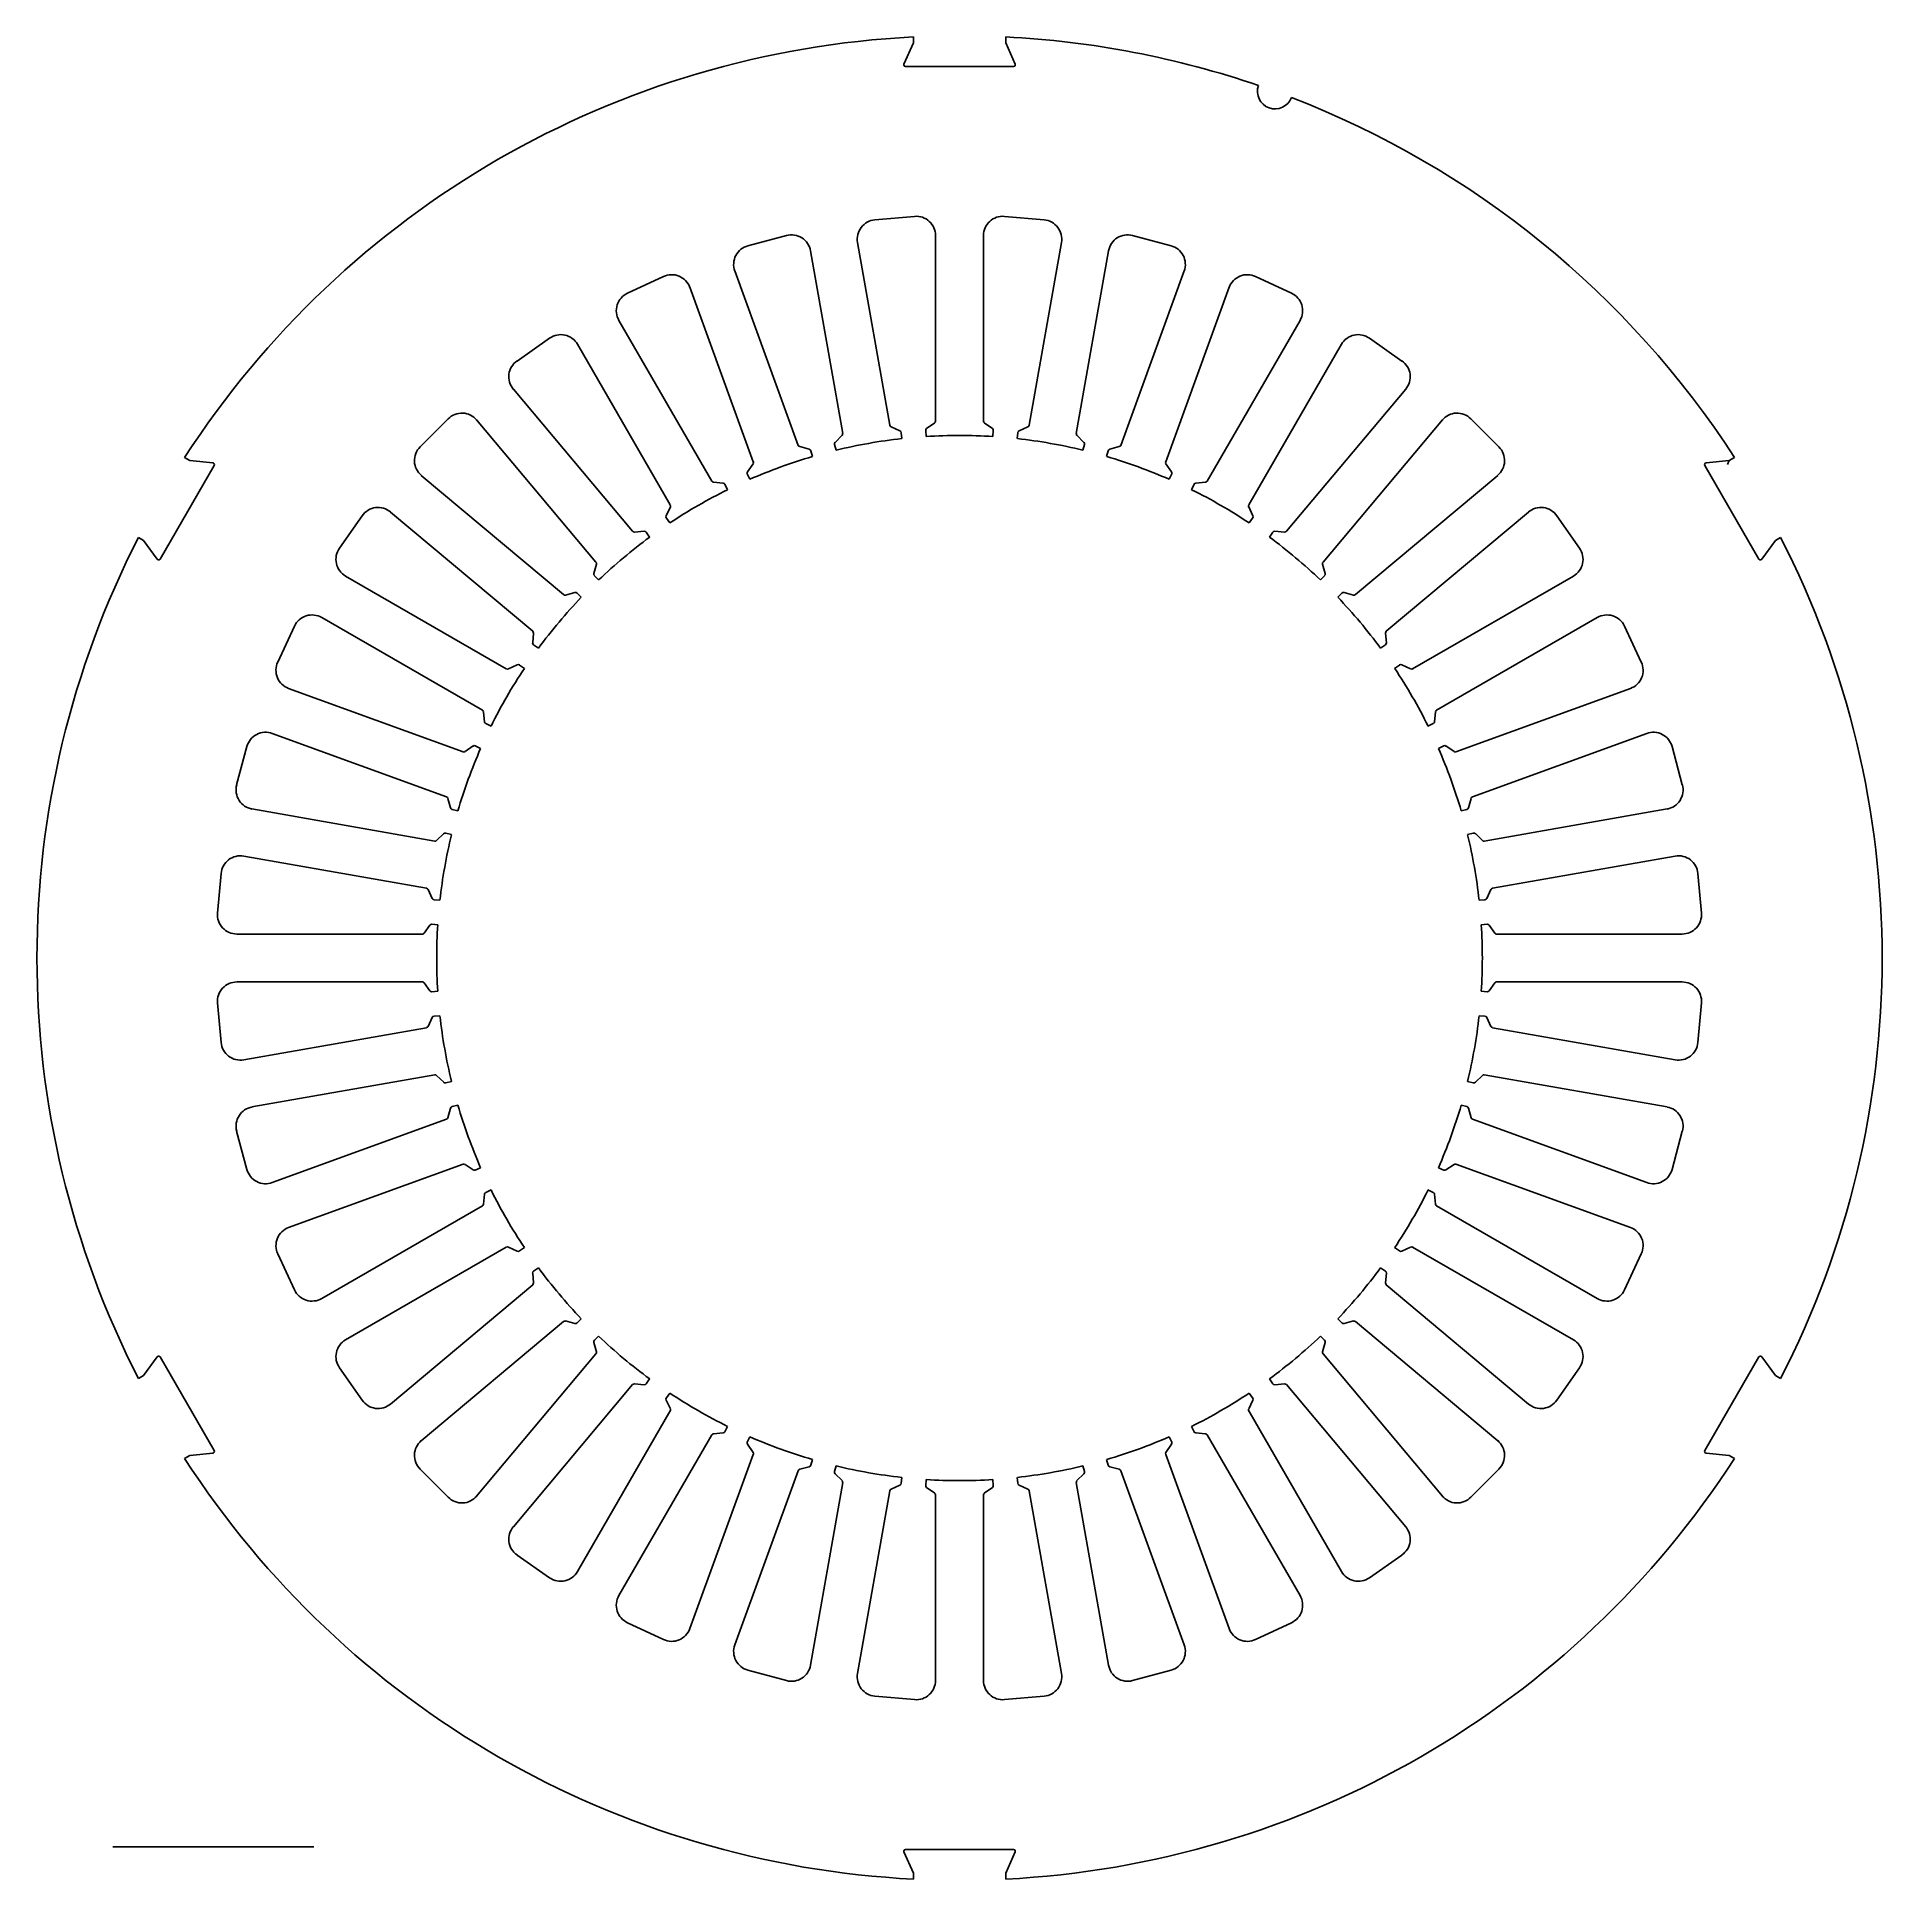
# Model space of a CAD drawing. Header units: millimetres. Extents: x 4138 to 4348, y -89 to 121.
import ezdxf

# ---------------------------------------------------------------- set-up
doc = ezdxf.new("R2010")
doc.units = ezdxf.units.MM

msp = doc.modelspace()

# ---------------------------------------------------------------- linework, layer by layer
at = {"color": 4, "linetype": 'ByBlock', "ltscale": 25}
for p, q in [((4236.79, 117.78), (4237.88, 120.19)), ((4237.88, 120.19), (4237.88, 120.87)), ((4248.38, 120.87), (4248.38, 120.19)), ((4248.38, 120.19), (4249.46, 117.78)), ((4249.28, 117.5), (4236.98, 117.5)), ((4158.3, 72.08), (4152.15, 61.42)), ((4154.93, 72.98), (4155.52, 72.64)), ((4155.52, 72.64), (4158.15, 72.38)), ((4334.1, 61.42), (4327.95, 72.08)), ((4328.1, 72.38), (4330.73, 72.64)), ((4330.73, 72.64), (4331.32, 72.98)), ((4150.27, 63.55), (4149.68, 63.89)), ((4151.82, 61.41), (4150.27, 63.55)), ((4335.98, 63.55), (4334.43, 61.41)), ((4336.57, 63.89), (4335.98, 63.55)), ((4150.27, -31.54), (4151.82, -29.4)), ((4152.15, -29.42), (4158.3, -40.07)), ((4327.95, -40.07), (4334.1, -29.42)), ((4334.43, -29.4), (4335.98, -31.54)), ((4149.68, -31.88), (4150.27, -31.54)), ((4335.98, -31.54), (4336.57, -31.88)), ((4155.52, -40.64), (4154.93, -40.98)), ((4158.15, -40.37), (4155.52, -40.64)), ((4330.73, -40.64), (4328.1, -40.37)), ((4331.32, -40.98), (4330.73, -40.64)), ((4237.88, -88.18), (4236.79, -85.77)), ((4236.98, -85.49), (4249.28, -85.49)), ((4249.46, -85.77), (4248.38, -88.18)), ((4237.88, -88.87), (4237.88, -88.18)), ((4248.38, -88.18), (4248.38, -88.87))]:
    msp.add_line(p, q, dxfattribs=at)
at = {"color": 52, "linetype": 'ByBlock', "ltscale": 25}
for p, q in [((4233.5, 100.04), (4238.01, 100.44)), ((4248.24, 100.44), (4252.75, 100.04)), ((4219.05, 97.1), (4223.43, 98.27)), ((4235.19, 76.67), (4231.53, 97.47)), ((4240.4, 98.25), (4240.4, 77.13)), ((4245.85, 77.13), (4245.85, 98.25)), ((4254.73, 97.47), (4251.06, 76.67)), ((4262.82, 98.27), (4267.2, 97.1)), ((4226.16, 96.52), (4229.83, 75.73)), ((4256.42, 75.73), (4260.09, 96.52)), ((4205.34, 91.68), (4209.44, 93.6)), ((4224.78, 74.37), (4217.56, 94.22)), ((4268.7, 94.22), (4261.47, 74.37)), ((4276.81, 93.6), (4280.91, 91.68)), ((4212.44, 92.36), (4219.66, 72.51)), ((4266.59, 72.51), (4273.81, 92.36)), ((4214.92, 70.3), (4204.36, 88.59)), ((4281.89, 88.59), (4271.33, 70.3)), ((4192.77, 83.97), (4196.48, 86.57)), ((4289.77, 86.57), (4293.48, 83.97)), ((4199.65, 85.87), (4210.2, 67.58)), ((4276.05, 67.58), (4286.61, 85.87)), ((4205.92, 64.58), (4192.35, 80.76)), ((4293.91, 80.76), (4280.33, 64.58)), ((4181.73, 74.19), (4184.93, 77.4)), ((4188.17, 77.26), (4201.75, 61.08)), ((4236.35, 76.01), (4235.33, 76.49)), ((4236.55, 75.14), (4236.49, 75.81)), ((4239.28, 76.05), (4239.34, 75.38)), ((4240.3, 76.92), (4239.38, 76.28)), ((4246.87, 76.28), (4245.95, 76.92)), ((4246.92, 75.38), (4246.97, 76.05)), ((4249.76, 75.81), (4249.7, 75.14)), ((4250.92, 76.49), (4249.91, 76.01)), ((4284.5, 61.08), (4298.08, 77.26)), ((4301.32, 77.4), (4304.52, 74.19)), ((4226.03, 73.92), (4224.95, 74.22)), ((4226.38, 73.1), (4226.2, 73.75)), ((4228.91, 74.47), (4229.08, 73.82)), ((4229.76, 75.51), (4228.97, 74.71)), ((4257.28, 74.71), (4256.49, 75.51)), ((4257.17, 73.82), (4257.34, 74.47)), ((4260.05, 73.75), (4259.87, 73.1)), ((4261.3, 74.22), (4260.22, 73.92)), ((4219.63, 72.28), (4218.99, 71.36)), ((4267.26, 71.36), (4266.62, 72.28)), ((4198.05, 57.38), (4181.87, 70.95)), ((4216.23, 70.07), (4215.11, 70.18)), ((4216.72, 69.32), (4216.43, 69.93)), ((4218.97, 71.11), (4219.26, 70.5)), ((4267, 70.5), (4267.28, 71.11)), ((4269.82, 69.93), (4269.53, 69.32)), ((4271.14, 70.18), (4270.02, 70.07)), ((4304.38, 70.95), (4288.2, 57.38)), ((4210.22, 67.35), (4209.75, 66.33)), ((4276.51, 66.33), (4276.04, 67.35)), ((4172.56, 62.65), (4175.16, 66.36)), ((4178.37, 66.78), (4194.55, 53.21)), ((4209.77, 66.08), (4210.15, 65.53)), ((4276.1, 65.53), (4276.48, 66.08)), ((4291.7, 53.21), (4307.88, 66.78)), ((4311.09, 66.36), (4313.69, 62.65)), ((4207.25, 64.58), (4206.13, 64.49)), ((4207.86, 63.93), (4207.47, 64.48)), ((4278.78, 64.48), (4278.39, 63.93)), ((4280.12, 64.49), (4279, 64.58)), ((4191.55, 48.92), (4173.26, 59.48)), ((4201.8, 60.85), (4201.51, 59.77)), ((4201.58, 59.53), (4202.05, 59.05)), ((4284.2, 59.05), (4284.67, 59.53)), ((4284.74, 59.77), (4284.45, 60.85)), ((4312.99, 59.48), (4294.7, 48.92)), ((4199.36, 57.61), (4198.28, 57.33)), ((4200.07, 57.07), (4199.6, 57.55)), ((4286.65, 57.55), (4286.18, 57.07)), ((4287.98, 57.33), (4286.89, 57.61)), ((4170.54, 54.77), (4188.83, 44.21)), ((4297.42, 44.21), (4315.71, 54.77)), ((4165.53, 49.69), (4167.45, 53.79)), ((4194.64, 53), (4194.55, 51.88)), ((4291.71, 51.88), (4291.61, 53)), ((4318.81, 53.79), (4320.72, 49.69)), ((4194.65, 51.65), (4195.2, 51.27)), ((4291.05, 51.27), (4291.6, 51.65)), ((4192.8, 49.38), (4191.78, 48.91)), ((4193.6, 48.97), (4193.05, 49.36)), ((4293.21, 49.36), (4292.65, 48.97)), ((4294.47, 48.91), (4293.45, 49.38)), ((4186.62, 39.47), (4166.77, 46.69)), ((4319.48, 46.69), (4299.63, 39.47)), ((4188.95, 44.01), (4189.05, 42.9)), ((4189.2, 42.69), (4189.81, 42.41)), ((4296.44, 42.41), (4297.05, 42.69)), ((4297.2, 42.9), (4297.3, 44.01)), ((4160.86, 35.7), (4162.03, 40.08)), ((4164.91, 41.57), (4184.75, 34.35)), ((4187.77, 40.14), (4186.85, 39.5)), ((4188.62, 39.87), (4188.01, 40.16)), ((4298.24, 40.16), (4297.63, 39.87)), ((4299.41, 39.5), (4298.49, 40.14)), ((4301.5, 34.35), (4321.34, 41.57)), ((4324.22, 40.08), (4325.39, 35.7)), ((4184.91, 34.18), (4185.2, 33.1)), ((4301.05, 33.1), (4301.34, 34.18)), ((4183.4, 29.3), (4162.6, 32.97)), ((4185.38, 32.92), (4186.03, 32.75)), ((4300.22, 32.75), (4300.87, 32.92)), ((4323.65, 32.97), (4302.85, 29.3)), ((4184.42, 30.16), (4183.62, 29.37)), ((4185.31, 30.05), (4184.66, 30.22)), ((4301.59, 30.22), (4300.94, 30.05)), ((4302.63, 29.37), (4301.84, 30.16)), ((4161.66, 27.6), (4182.46, 23.94)), ((4303.8, 23.94), (4324.59, 27.6)), ((4158.69, 21.12), (4159.08, 25.63)), ((4327.17, 25.63), (4327.56, 21.12)), ((4182.64, 23.8), (4183.12, 22.78)), ((4303.14, 22.78), (4303.61, 23.8)), ((4183.32, 22.64), (4183.99, 22.58)), ((4302.26, 22.58), (4302.93, 22.64)), ((4182.85, 19.75), (4182.2, 18.83)), ((4183.75, 19.79), (4183.08, 19.85)), ((4303.18, 19.85), (4302.5, 19.79)), ((4304.05, 18.83), (4303.4, 19.75)), ((4182, 18.73), (4160.88, 18.73)), ((4325.37, 18.73), (4304.25, 18.73)), ((4160.88, 13.28), (4182, 13.28)), ((4182.2, 13.17), (4182.85, 12.26)), ((4303.4, 12.26), (4304.05, 13.17)), ((4304.25, 13.28), (4325.37, 13.28)), ((4159.08, 6.38), (4158.69, 10.89)), ((4183.08, 12.15), (4183.75, 12.21)), ((4302.5, 12.21), (4303.18, 12.15)), ((4327.56, 10.89), (4327.17, 6.38)), ((4183.12, 9.22), (4182.64, 8.21)), ((4183.99, 9.42), (4183.32, 9.37)), ((4302.93, 9.37), (4302.26, 9.42)), ((4303.61, 8.21), (4303.14, 9.22)), ((4182.46, 8.07), (4161.66, 4.4)), ((4324.59, 4.4), (4303.8, 8.07)), ((4162.6, -0.96), (4183.4, 2.71)), ((4183.62, 2.64), (4184.42, 1.85)), ((4301.84, 1.85), (4302.63, 2.64)), ((4302.85, 2.71), (4323.65, -0.96)), ((4184.66, 1.79), (4185.31, 1.96)), ((4300.94, 1.96), (4301.59, 1.79)), ((4185.2, -1.09), (4184.91, -2.18)), ((4186.03, -0.74), (4185.38, -0.92)), ((4300.87, -0.92), (4300.22, -0.74)), ((4301.34, -2.18), (4301.05, -1.09)), ((4162.03, -8.07), (4160.86, -3.7)), ((4184.75, -2.35), (4164.91, -9.57)), ((4321.34, -9.57), (4301.5, -2.35)), ((4325.39, -3.7), (4324.22, -8.07)), ((4166.77, -14.68), (4186.62, -7.46)), ((4186.85, -7.49), (4187.77, -8.13)), ((4188.01, -8.15), (4188.62, -7.87)), ((4297.63, -7.87), (4298.24, -8.15)), ((4298.49, -8.13), (4299.41, -7.49)), ((4299.63, -7.46), (4319.48, -14.68)), ((4189.81, -10.4), (4189.2, -10.69)), ((4297.05, -10.69), (4296.44, -10.4)), ((4188.83, -12.2), (4170.54, -22.76)), ((4189.05, -10.89), (4188.95, -12.01)), ((4297.3, -12.01), (4297.2, -10.89)), ((4315.71, -22.76), (4297.42, -12.2)), ((4167.45, -21.79), (4165.53, -17.68)), ((4173.26, -27.48), (4191.55, -16.92)), ((4191.78, -16.91), (4192.8, -17.38)), ((4193.05, -17.35), (4193.6, -16.97)), ((4292.65, -16.97), (4293.21, -17.35)), ((4293.45, -17.38), (4294.47, -16.91)), ((4294.7, -16.92), (4312.99, -27.48)), ((4320.72, -17.68), (4318.81, -21.79)), ((4194.55, -19.87), (4194.64, -20.99)), ((4195.2, -19.26), (4194.65, -19.65)), ((4291.6, -19.65), (4291.05, -19.26)), ((4291.61, -20.99), (4291.71, -19.87)), ((4194.55, -21.2), (4178.37, -34.78)), ((4307.88, -34.78), (4291.7, -21.2)), ((4199.6, -25.54), (4200.07, -25.07)), ((4286.18, -25.07), (4286.65, -25.54)), ((4181.87, -38.95), (4198.05, -25.37)), ((4198.28, -25.32), (4199.36, -25.61)), ((4202.05, -27.05), (4201.58, -27.52)), ((4284.67, -27.52), (4284.2, -27.05)), ((4286.89, -25.61), (4287.98, -25.32)), ((4288.2, -25.37), (4304.38, -38.95)), ((4201.75, -29.07), (4188.17, -45.25)), ((4201.51, -27.76), (4201.8, -28.85)), ((4284.45, -28.85), (4284.74, -27.76)), ((4298.08, -45.25), (4284.5, -29.07)), ((4175.16, -34.35), (4172.56, -30.64)), ((4313.69, -30.64), (4311.09, -34.35)), ((4192.35, -48.75), (4205.92, -32.57)), ((4206.13, -32.48), (4207.25, -32.58)), ((4207.47, -32.47), (4207.86, -31.92)), ((4210.15, -33.53), (4209.77, -34.08)), ((4276.48, -34.08), (4276.1, -33.53)), ((4278.39, -31.92), (4278.78, -32.47)), ((4279, -32.58), (4280.12, -32.48)), ((4280.33, -32.57), (4293.91, -48.75)), ((4210.2, -35.57), (4199.65, -53.86)), ((4209.75, -34.33), (4210.22, -35.34)), ((4276.04, -35.34), (4276.51, -34.33)), ((4286.61, -53.86), (4276.05, -35.57)), ((4216.43, -37.93), (4216.72, -37.32)), ((4269.53, -37.32), (4269.82, -37.93)), ((4204.36, -56.58), (4214.92, -38.3)), ((4215.11, -38.17), (4216.23, -38.07)), ((4219.26, -38.5), (4218.97, -39.11)), ((4218.99, -39.36), (4219.63, -40.28)), ((4266.62, -40.28), (4267.26, -39.36)), ((4267.28, -39.11), (4267, -38.5)), ((4270.02, -38.07), (4271.14, -38.17)), ((4271.33, -38.3), (4281.89, -56.58)), ((4219.66, -40.51), (4212.44, -60.35)), ((4224.95, -42.21), (4226.03, -41.92)), ((4226.2, -41.74), (4226.38, -41.09)), ((4229.08, -41.82), (4228.91, -42.47)), ((4257.34, -42.47), (4257.17, -41.82)), ((4259.87, -41.09), (4260.05, -41.74)), ((4260.22, -41.92), (4261.3, -42.21)), ((4273.81, -60.35), (4266.59, -40.51)), ((4184.93, -45.39), (4181.73, -42.19)), ((4217.56, -62.21), (4224.78, -42.37)), ((4229.83, -43.72), (4226.16, -64.52)), ((4228.97, -42.71), (4229.76, -43.5)), ((4235.33, -44.48), (4236.35, -44.01)), ((4236.49, -43.8), (4236.55, -43.13)), ((4239.34, -43.38), (4239.28, -44.05)), ((4246.97, -44.05), (4246.92, -43.38)), ((4249.7, -43.13), (4249.76, -43.8)), ((4249.91, -44.01), (4250.92, -44.48)), ((4260.09, -64.52), (4256.42, -43.72)), ((4256.49, -43.5), (4257.28, -42.71)), ((4261.47, -42.37), (4268.7, -62.21)), ((4304.52, -42.19), (4301.32, -45.39)), ((4231.53, -65.46), (4235.19, -44.67)), ((4239.38, -44.27), (4240.3, -44.92)), ((4240.4, -45.12), (4240.4, -66.24)), ((4245.85, -66.24), (4245.85, -45.12)), ((4245.95, -44.92), (4246.87, -44.27)), ((4251.06, -44.67), (4254.73, -65.46)), ((4196.48, -54.56), (4192.77, -51.97)), ((4293.48, -51.97), (4289.77, -54.56)), ((4209.44, -61.59), (4205.34, -59.68)), ((4280.91, -59.68), (4276.81, -61.59)), ((4223.43, -66.26), (4219.05, -65.09)), ((4267.2, -65.09), (4262.82, -66.26)), ((4238.01, -68.43), (4233.5, -68.04)), ((4252.75, -68.04), (4248.24, -68.43))]:
    msp.add_line(p, q, dxfattribs=at)
at = {"color": 0, "linetype": 'ByBlock', "ltscale": 25}
for p, q in [((4330.73, 72.64), (4330.52, 72.17)), ((4331.32, 72.98), (4330.73, 72.64))]:
    msp.add_line(p, q, dxfattribs=at)
at = {"color": 252, "linetype": 'ByBlock', "ltscale": 25}
msp.add_line((4169.63, -85.19), (4146.75, -85.19), dxfattribs=at)
at = {"color": 4, "linetype": 'ByBlock', "ltscale": 25}
for centre, radius, start, end in [((4243.13, 16), 105, 92.866, 147.134), ((4243.13, 16), 105, 71.0914, 87.134), ((4236.98, 117.7), 0.2, 155.7957, 270), ((4249.28, 117.7), 0.2, 270, 24.2043), ((4279.04, 114.67), 2, 160.5457, 339.4543), ((4243.13, 16), 105, 32.866, 68.9086), ((4158.13, 72.18), 0.2, 330, 84.2043), ((4328.12, 72.18), 0.2, 95.7957, 210), ((4243.13, 16), 105, 152.866, 207.134), ((4243.13, 16), 105, 332.866, 27.134), ((4151.98, 61.52), 0.2, 215.7957, 330), ((4334.27, 61.52), 0.2, 210, 324.2043), ((4151.98, -29.52), 0.2, 30, 144.2043), ((4334.27, -29.52), 0.2, 35.7957, 150), ((4243.13, 16), 105, 212.866, 267.134), ((4158.13, -40.17), 0.2, 275.7957, 30), ((4243.13, 16), 105, 272.866, 327.134), ((4328.12, -40.17), 0.2, 150, 264.2043), ((4236.98, -85.69), 0.2, 90, 204.2043), ((4249.28, -85.69), 0.2, 335.7957, 90)]:
    msp.add_arc(centre, radius, start, end, dxfattribs=at)
at = {"color": 52, "linetype": 'ByBlock', "ltscale": 25}
for centre, radius, start, end in [((4233.69, 97.85), 2.2, 95, 190), ((4238.2, 98.25), 2.2, 360, 95), ((4248.05, 98.25), 2.2, 85, 180), ((4252.56, 97.85), 2.2, 350, 85), ((4219.62, 94.97), 2.2, 105, 200), ((4224, 96.14), 2.2, 10, 105), ((4262.26, 96.14), 2.2, 75, 170), ((4266.63, 94.97), 2.2, 340, 75), ((4210.37, 91.6), 2.2, 20, 115), ((4275.88, 91.6), 2.2, 65, 160), ((4206.27, 89.69), 2.2, 115, 210), ((4279.98, 89.69), 2.2, 330, 65), ((4197.74, 84.77), 2.2, 30, 125), ((4288.51, 84.77), 2.2, 55, 150), ((4194.03, 82.17), 2.2, 125, 220), ((4292.22, 82.17), 2.2, 320, 55), ((4186.49, 75.84), 2.2, 40, 135), ((4299.76, 75.84), 2.2, 45, 140), ((4229.58, 75.68), 0.25, 315.23, 10), ((4235.44, 76.72), 0.25, 190, 244.77), ((4236.24, 75.79), 0.25, 5, 64.77), ((4239.53, 76.07), 0.25, 125.23, 185), ((4240.15, 77.13), 0.25, 305.23, 360), ((4246.1, 77.13), 0.25, 180, 234.77), ((4246.72, 76.07), 0.25, 355, 54.77), ((4250.01, 75.79), 0.25, 115.23, 175), ((4250.81, 76.72), 0.25, 295.23, 350), ((4256.67, 75.68), 0.25, 170, 224.77), ((4183.29, 72.64), 2.2, 135, 230), ((4225.01, 74.46), 0.25, 200, 254.77), ((4225.96, 73.68), 0.25, 15, 74.77), ((4229.15, 74.54), 0.25, 135.23, 195), ((4243.13, 16), 59.5, 96.3483, 103.6517), ((4243.13, 16), 59.5, 86.3483, 93.6517), ((4243.13, 16), 59.5, 76.3483, 83.6517), ((4257.1, 74.54), 0.25, 345, 44.77), ((4260.29, 73.68), 0.25, 105.23, 165), ((4261.24, 74.46), 0.25, 285.23, 340), ((4302.96, 72.64), 2.2, 310, 45), ((4243.13, 16), 59.5, 106.3483, 113.6517), ((4219.43, 72.43), 0.25, 325.23, 20), ((4243.13, 16), 59.5, 66.3483, 73.6517), ((4266.83, 72.43), 0.25, 160, 214.77), ((4243.13, 16), 59.5, 116.3483, 123.6517), ((4215.14, 70.43), 0.25, 210, 264.77), ((4216.21, 69.83), 0.25, 25, 84.77), ((4219.2, 71.22), 0.25, 145.23, 205), ((4267.05, 71.22), 0.25, 335, 34.77), ((4243.13, 16), 59.5, 56.3483, 63.6517), ((4270.04, 69.83), 0.25, 95.23, 155), ((4271.11, 70.43), 0.25, 275.23, 330), ((4176.96, 65.1), 2.2, 50, 145), ((4209.99, 67.45), 0.25, 335.23, 30), ((4276.26, 67.45), 0.25, 150, 204.77), ((4309.29, 65.1), 2.2, 35, 130), ((4209.97, 66.23), 0.25, 155.23, 215), ((4276.28, 66.23), 0.25, 325, 24.77), ((4243.13, 16), 59.5, 126.3483, 133.6517), ((4206.11, 64.74), 0.25, 220, 274.77), ((4207.27, 64.33), 0.25, 35, 94.77), ((4243.13, 16), 59.5, 46.3483, 53.6517), ((4278.98, 64.33), 0.25, 85.23, 145), ((4280.14, 64.74), 0.25, 265.23, 320), ((4174.36, 61.39), 2.2, 145, 240), ((4201.56, 60.92), 0.25, 345.23, 40), ((4284.69, 60.92), 0.25, 140, 194.77), ((4311.89, 61.39), 2.2, 300, 35), ((4201.76, 59.71), 0.25, 165.23, 225), ((4284.5, 59.71), 0.25, 315, 14.77), ((4243.13, 16), 59.5, 136.3483, 143.6517), ((4198.21, 57.57), 0.25, 230, 284.77), ((4199.42, 57.37), 0.25, 45, 104.77), ((4243.13, 16), 59.5, 36.3483, 43.6517), ((4286.83, 57.37), 0.25, 75.23, 135), ((4288.04, 57.57), 0.25, 255.23, 310), ((4169.44, 52.86), 2.2, 60, 155), ((4316.81, 52.86), 2.2, 25, 120), ((4194.39, 53.02), 0.25, 355.23, 50), ((4291.86, 53.02), 0.25, 130, 184.77), ((4194.79, 51.86), 0.25, 175.23, 235), ((4291.46, 51.86), 0.25, 305, 4.77), ((4167.53, 48.76), 2.2, 155, 250), ((4243.13, 16), 59.5, 146.3483, 153.6517), ((4191.68, 49.14), 0.25, 240, 294.77), ((4192.9, 49.16), 0.25, 55, 114.77), ((4243.13, 16), 59.5, 26.3483, 33.6517), ((4293.35, 49.16), 0.25, 65.23, 125), ((4294.58, 49.14), 0.25, 245.23, 300), ((4318.73, 48.76), 2.2, 290, 25), ((4188.7, 43.99), 0.25, 5.23, 60), ((4297.55, 43.99), 0.25, 120, 174.77), ((4189.3, 42.92), 0.25, 185.23, 245), ((4296.95, 42.92), 0.25, 295, 354.77), ((4164.16, 39.51), 2.2, 70, 165), ((4187.91, 39.93), 0.25, 65, 124.77), ((4298.34, 39.93), 0.25, 55.23, 115), ((4322.09, 39.51), 2.2, 15, 110), ((4243.13, 16), 59.5, 156.3483, 163.6517), ((4186.7, 39.7), 0.25, 250, 304.77), ((4243.13, 16), 59.5, 16.3483, 23.6517), ((4299.55, 39.7), 0.25, 235.23, 290), ((4162.99, 35.13), 2.2, 165, 260), ((4323.27, 35.13), 2.2, 280, 15), ((4184.67, 34.12), 0.25, 15.23, 70), ((4301.58, 34.12), 0.25, 110, 164.77), ((4185.45, 33.17), 0.25, 195.23, 255), ((4300.81, 33.17), 0.25, 285, 344.77), ((4243.13, 16), 59.5, 166.3483, 173.6517), ((4184.59, 29.98), 0.25, 75, 134.77), ((4243.13, 16), 59.5, 6.3483, 13.6517), ((4301.66, 29.98), 0.25, 45.23, 105), ((4161.28, 25.44), 2.2, 80, 175), ((4183.44, 29.54), 0.25, 260, 314.77), ((4302.81, 29.54), 0.25, 225.23, 280), ((4324.97, 25.44), 2.2, 5, 100), ((4182.41, 23.69), 0.25, 25.23, 80), ((4303.84, 23.69), 0.25, 100, 154.77), ((4160.88, 20.93), 2.2, 175, 270), ((4183.34, 22.89), 0.25, 205.23, 265), ((4302.91, 22.89), 0.25, 275, 334.77), ((4325.37, 20.93), 2.2, 270, 5), ((4183.05, 19.6), 0.25, 85, 144.77), ((4243.13, 16), 59.5, 176.3483, 183.6517), ((4243.13, 16), 59.5, 356.3483, 3.6517), ((4303.2, 19.6), 0.25, 35.23, 95), ((4182, 18.98), 0.25, 270, 324.77), ((4304.25, 18.98), 0.25, 215.23, 270), ((4160.88, 11.08), 2.2, 90, 185), ((4182, 13.03), 0.25, 35.23, 90), ((4304.25, 13.03), 0.25, 90, 144.77), ((4325.37, 11.08), 2.2, 355, 90), ((4183.05, 12.4), 0.25, 215.23, 275), ((4303.2, 12.4), 0.25, 265, 324.77), ((4183.34, 9.12), 0.25, 95, 154.77), ((4243.13, 16), 59.5, 186.3483, 193.6517), ((4243.13, 16), 59.5, 346.3483, 353.6517), ((4302.91, 9.12), 0.25, 25.23, 85), ((4161.28, 6.57), 2.2, 185, 280), ((4182.41, 8.32), 0.25, 280, 334.77), ((4303.84, 8.32), 0.25, 205.23, 260), ((4324.97, 6.57), 2.2, 260, 355), ((4183.44, 2.46), 0.25, 45.23, 100), ((4302.81, 2.46), 0.25, 80, 134.77), ((4184.59, 2.03), 0.25, 225.23, 285), ((4301.66, 2.03), 0.25, 255, 314.77), ((4162.99, -3.13), 2.2, 100, 195), ((4185.45, -1.16), 0.25, 105, 164.77), ((4243.13, 16), 59.5, 196.3483, 203.6517), ((4243.13, 16), 59.5, 336.3483, 343.6517), ((4300.81, -1.16), 0.25, 15.23, 75), ((4323.27, -3.13), 2.2, 345, 80), ((4184.67, -2.11), 0.25, 290, 344.77), ((4301.58, -2.11), 0.25, 195.23, 250), ((4164.16, -7.5), 2.2, 195, 290), ((4186.7, -7.7), 0.25, 55.23, 110), ((4187.91, -7.92), 0.25, 235.23, 295), ((4298.34, -7.92), 0.25, 245, 304.77), ((4299.55, -7.7), 0.25, 70, 124.77), ((4322.09, -7.5), 2.2, 250, 345), ((4243.13, 16), 59.5, 206.3483, 213.6517), ((4243.13, 16), 59.5, 326.3483, 333.6517), ((4188.7, -11.99), 0.25, 300, 354.77), ((4189.3, -10.92), 0.25, 115, 174.77), ((4296.95, -10.92), 0.25, 5.23, 65), ((4297.55, -11.99), 0.25, 185.23, 240), ((4167.53, -16.75), 2.2, 110, 205), ((4318.73, -16.75), 2.2, 335, 70), ((4191.68, -17.13), 0.25, 65.23, 120), ((4192.9, -17.15), 0.25, 245.23, 305), ((4293.35, -17.15), 0.25, 235, 294.77), ((4294.58, -17.13), 0.25, 60, 114.77), ((4194.79, -19.85), 0.25, 125, 184.77), ((4194.39, -21.01), 0.25, 310, 4.77), ((4243.13, 16), 59.5, 216.3483, 223.6517), ((4243.13, 16), 59.5, 316.3483, 323.6517), ((4291.46, -19.85), 0.25, 355.23, 55), ((4291.86, -21.01), 0.25, 175.23, 230), ((4169.44, -20.86), 2.2, 205, 300), ((4316.81, -20.86), 2.2, 240, 335), ((4198.21, -25.57), 0.25, 75.23, 130), ((4199.42, -25.37), 0.25, 255.23, 315), ((4243.13, 16), 59.5, 226.3483, 233.6517), ((4243.13, 16), 59.5, 306.3483, 313.6517), ((4286.83, -25.37), 0.25, 225, 284.77), ((4288.04, -25.57), 0.25, 50, 104.77), ((4174.36, -29.38), 2.2, 120, 215), ((4201.76, -27.7), 0.25, 135, 194.77), ((4201.56, -28.91), 0.25, 320, 14.77), ((4284.69, -28.91), 0.25, 165.23, 220), ((4284.5, -27.7), 0.25, 345.23, 45), ((4311.89, -29.38), 2.2, 325, 60), ((4206.11, -32.73), 0.25, 85.23, 140), ((4207.27, -32.33), 0.25, 265.23, 325), ((4243.13, 16), 59.5, 236.3483, 243.6517), ((4243.13, 16), 59.5, 296.3483, 303.6517), ((4278.98, -32.33), 0.25, 215, 274.77), ((4280.14, -32.73), 0.25, 40, 94.77), ((4176.96, -33.09), 2.2, 215, 310), ((4209.97, -34.22), 0.25, 145, 204.77), ((4209.99, -35.45), 0.25, 330, 24.77), ((4276.26, -35.45), 0.25, 155.23, 210), ((4276.28, -34.22), 0.25, 335.23, 35), ((4309.29, -33.09), 2.2, 230, 325), ((4183.29, -40.63), 2.2, 130, 225), ((4215.14, -38.42), 0.25, 95.23, 150), ((4216.21, -37.82), 0.25, 275.23, 335), ((4219.2, -39.21), 0.25, 155, 214.77), ((4243.13, 16), 59.5, 246.3483, 253.6517), ((4243.13, 16), 59.5, 286.3483, 293.6517), ((4267.05, -39.21), 0.25, 325.23, 25), ((4270.04, -37.82), 0.25, 205, 264.77), ((4271.11, -38.42), 0.25, 30, 84.77), ((4302.96, -40.63), 2.2, 315, 50), ((4219.43, -40.42), 0.25, 340, 34.77), ((4225.96, -41.68), 0.25, 285.23, 345), ((4243.13, 16), 59.5, 256.3483, 263.6517), ((4243.13, 16), 59.5, 276.3483, 283.6517), ((4260.29, -41.68), 0.25, 195, 254.77), ((4266.83, -40.42), 0.25, 145.23, 200), ((4225.01, -42.45), 0.25, 105.23, 160), ((4229.15, -42.53), 0.25, 165, 224.77), ((4229.58, -43.68), 0.25, 350, 44.77), ((4236.24, -43.78), 0.25, 295.23, 355), ((4239.53, -44.07), 0.25, 175, 234.77), ((4243.13, 16), 59.5, 266.3483, 273.6517), ((4246.72, -44.07), 0.25, 305.23, 5), ((4250.01, -43.78), 0.25, 185, 244.77), ((4256.67, -43.68), 0.25, 135.23, 190), ((4257.1, -42.53), 0.25, 315.23, 15), ((4261.24, -42.45), 0.25, 20, 74.77), ((4186.49, -43.84), 2.2, 225, 320), ((4235.44, -44.71), 0.25, 115.23, 170), ((4240.15, -45.12), 0.25, 0, 54.77), ((4246.1, -45.12), 0.25, 125.23, 180), ((4250.81, -44.71), 0.25, 10, 64.77), ((4299.76, -43.84), 2.2, 220, 315), ((4194.03, -50.16), 2.2, 140, 235), ((4292.22, -50.16), 2.2, 305, 40), ((4197.74, -52.76), 2.2, 235, 330), ((4288.51, -52.76), 2.2, 210, 305), ((4206.27, -57.68), 2.2, 150, 245), ((4279.98, -57.68), 2.2, 295, 30), ((4210.37, -59.6), 2.2, 245, 340), ((4275.88, -59.6), 2.2, 200, 295), ((4219.62, -62.96), 2.2, 160, 255), ((4266.63, -62.96), 2.2, 285, 20), ((4224, -64.14), 2.2, 255, 350), ((4262.26, -64.14), 2.2, 190, 285), ((4233.69, -65.85), 2.2, 170, 265), ((4238.2, -66.24), 2.2, 265, 0), ((4248.05, -66.24), 2.2, 180, 275), ((4252.56, -65.85), 2.2, 275, 10)]:
    msp.add_arc(centre, radius, start, end, dxfattribs=at)

doc.saveas('drawing.dxf')
